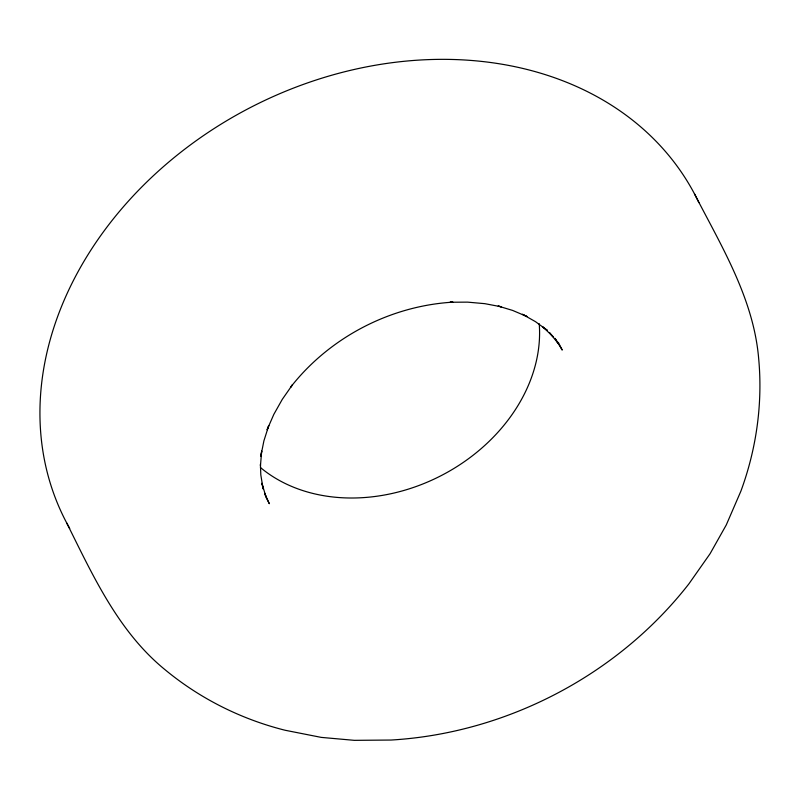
<?xml version="1.0" encoding="UTF-8"?>
<svg xmlns="http://www.w3.org/2000/svg" width="800" height="800" viewBox="0 0 800 800"><rect width="100%" height="100%" fill="white"/><g stroke="black" fill="none" stroke-linecap="round" stroke-linejoin="round"><path stroke-width="1.2" d="M260.44 465.98L261.67 451.05L260.83 456.19L263.9 440.86L268.75 425.6L267.1 429.76L273.84 414.35L282.28 399.36L292.33 384.95L290.49 387.36C329.26 337.61 389.98 305.87 452.93 302.16L450 302.24L467.64 302.14L484.85 303.67L501.45 306.83L498.25 306.04M498.37 306.13L512.59 310.41L527.05 316.55L522.44 314.27L535.53 321.69L547.39 330.43L542.89 326.99L553.24 336.81L549.32 332.5L558.14 343.33L554.98 338.3M555.59 339.28L562.25 350.06L558.28 342.33M694.45 193.81C721.34 246.07 753.57 298.46 758.66 358.49C762.85 403.41 756.44 448.93 740.86 491.22L726.27 524.95L710.07 553.73L688.94 583.81C617.84 675.04 506.5 733.24 391.08 740.04L354.3 740.34L321.26 737.39L285.15 730.26C241.26 719.27 200.03 698.64 165.16 669.8C118.39 631.77 92.98 575.7 66.76 523.06M265.92 497.09L269.32 503.71L264.61 493.21M264.56 493.31L265.91 496.61L261.9 483.26L263.14 488.98L260.82 474.95L260.41 464.11M539.22 323.73A165.39 131.91 -27.2 0 1 441.16 475.63A165.39 131.91 -27.2 0 1 260.42 467.51M69.72 528.46A354.41 282.67 -27.2 0 1 250.16 107.66A354.41 282.67 -27.2 0 1 698.89 202.62"/></g></svg>
